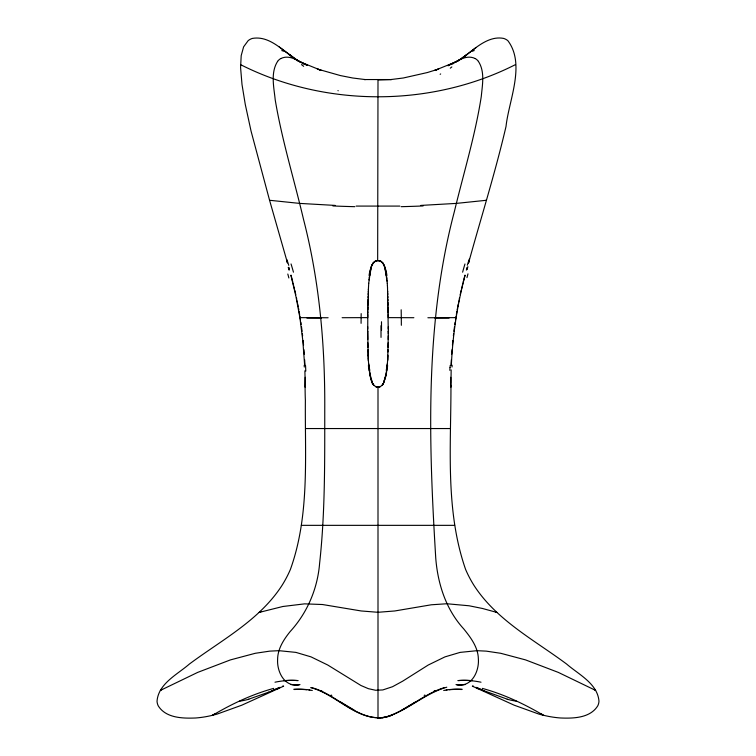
<?xml version="1.0" encoding="UTF-8"?>
<svg xmlns="http://www.w3.org/2000/svg" width="756" height="756" viewBox="0 0 756 756"><rect width="100%" height="100%" fill="white"/><g stroke="black" fill="none" stroke-linecap="round" stroke-linejoin="round"><path stroke-width="1.13" d="M388.3 328.992L388.3 326.696M388.282 331.638L387.526 287.79M450.954 386.401C451.001 447.476 445.218 510.858 465.601 569.429A114.222 114.222 0 0 0 474.125 585.616C496.664 620.355 534.331 639.992 566.688 664.099C578.538 674.409 597.646 683.632 598.969 701.218A12.304 12.304 0 0 1 597.76 705.839C590.124 718.2 573.124 718.54 560.168 717.964A104.432 104.432 0 0 1 543.384 715.242C524.192 703.94 503.827 694.254 482.281 688.376M388.282 333.576L388.291 331.279M388.282 331.629L388.215 339.453M450.718 377.291L450.737 383.424M466.915 54.574C476.875 46.768 489.538 35.627 503.609 38.414A12.531 12.531 0 0 1 507.843 40.654C525.798 64.373 508.788 100.406 506.019 126.469C495.322 172.349 481.137 217.293 468.644 262.682M367.775 314.553L367.747 317.624L342.128 317.709M388.263 335.872L387.819 355.802M367.813 311.831L367.718 331.638M367.794 313.022L368.474 287.838M367.841 309.96L367.898 306.898M388.168 342.78L388.074 347.382M367.926 305.367L368.068 299.272M387.951 351.965L388.017 349.669M368.115 297.751L368.163 296.239M368.21 294.717L368.257 293.205M451.152 369.901L450.945 386.212M368.295 292.175L368.333 291.117M387.752 357.446L387.837 355.14M387.771 357.068L387.809 356.048M368.38 290.039L368.427 288.943M387.771 356.964L387.592 360.962M387.733 357.89L387.289 365.375M368.474 287.79L368.72 283.311M387.63 360.073L387.705 358.552M451.039 365.375L451.341 359.752M451.341 365.375C452.721 334.984 457.229 304.744 465.072 275.345M368.72 283.339L370.856 268.096M387.45 363.201L385.966 375.43L383.424 383.424A7.314 7.276 -27.3 0 1 382.224 385.22L380.136 386.703A5.368 5.358 0.1 0 1 375.836 386.694L373.785 385.21A7.314 7.276 28.7 0 1 372.566 383.424L369.486 372.273M451.701 354.243L452.05 349.688M387.355 364.675L386.779 370.383M368.966 279.994L369.06 278.907M452.447 345.105L452.891 340.502M369.164 277.83L369.278 276.781M453.383 335.891L453.647 333.594M214.647 713.976L212.653 715.252A104.432 104.432 0 0 1 195.832 717.983C182.876 718.512 165.876 718.209 158.24 705.839A12.304 12.304 0 0 1 157.031 701.218C158.354 683.632 177.452 674.418 189.312 664.099C221.669 639.992 259.336 620.355 281.875 585.616A114.222 114.222 0 0 0 290.399 569.429C309.818 515.422 304.857 456.7 305.377 400.245C304.904 390.436 305.226 380.618 304.876 370.809M369.486 275.004L369.4 275.751L369.467 275.193M386.836 369.901L386.467 372.642M453.921 331.289L454.507 326.705M454.828 324.428L455.15 322.15M455.49 319.882L456.095 316.102M386.514 372.273L383.424 383.424A7.333 7.324 -79.6 0 1 382.215 385.22L381.912 385.513M456.35 314.562L456.879 311.5M457.153 309.969L457.427 308.439M457.72 306.908L458.306 303.855M386.203 374.173L385.258 378.416M458.608 302.334L458.92 300.803M459.232 299.281L459.553 297.76M460.215 294.727L460.555 293.205M460.791 292.156L461.283 290.002M370.345 270.109L371.092 267.369M461.538 288.905L462.067 286.685M462.332 285.56L462.88 283.311M463.163 282.196L464.968 275.184M370.62 268.985L370.771 268.437M466.735 269.221L467.189 267.615M466.367 270.09L467 267.879M469.296 260.574L468.455 263.079M370.856 268.096C371.829 264.505 374.352 260.073 378.68 260.574A5.32 5.018 -1.8 0 1 381.308 261.548L383.018 263.343L385.144 268.096M305.055 387.148L305.282 377.291M372.982 263.353L374.702 261.567A5.33 5.037 1.8 0 1 377.32 260.546L380.325 261.047L382.961 263.353A17.804 16.963 -6.9 0 1 385.002 267.917M277.613 61.368C270.365 72.737 273.965 87.356 275.212 99.839C281.988 140.285 294.169 179.55 303.534 219.429C319.438 281.081 325.042 344.821 324.759 408.353C324.683 459.988 325.278 511.821 319.627 563.211C317.605 588.678 307.323 612.823 290.106 631.629C283.661 639.633 277.594 648.998 277.603 659.638C276.97 670.789 283.424 685.465 296.361 685.059M373.53 262.634L374.711 261.557A5.358 4.999 0.1 0 1 377.66 260.565L378 79.956L391.476 79.55L364.524 79.55L365.271 79.578L352.683 77.991L340.408 75.572L317.369 69.042L321.309 70.44L302.419 62.786M460.555 59.384L476.053 47.533M456.643 61.68L463.22 57.191M461.793 58.448L466.849 54.593L466.263 55.075M459.175 60.357L458.514 60.858M463.579 56.974L464.486 56.303M464.628 56.303L466.121 55.179M463.778 56.785L463.126 57.248M240.616 64.666C325.052 107.409 430.807 107.569 515.441 64.629M212.956 715.044L212.672 715.223A125.666 125.657 -32.9 0 0 217.066 714.108L241.769 705.206L283.651 686.164M453.298 63.296C459.544 59.318 467.822 54.819 475.184 58.552M456.246 61.926L455.462 62.436M213.126 714.968C232.149 703.732 252.372 694.225 273.719 688.376M161.916 689.425L160.366 690.408L197.666 672.405L230.419 659.903L255.282 653.288L269.769 651.133L278.973 650.68L295.908 652.39L311.028 656.879L327.745 665.015L360.971 685.512L368.361 688.669L375.6 690.266L382.81 689.935L392.544 686.713L402.683 681.165L428.255 665.015L444.972 656.879L460.092 652.39L477.027 650.68L486.231 651.133L500.718 653.288L525.581 659.903L558.334 672.405L595.633 690.408L594.084 689.425M444.396 687.629C422.207 694.254 405.31 712.454 382.687 717.765M416.027 701.634L401.909 710.054M276.507 688.848L279.588 687.497M424.21 695.397L424.853 695.048M280.816 58.552C288.178 54.819 296.456 59.318 302.702 63.296M455.688 61.794L447.949 65.753L461.812 58.76M279.295 687.677L280.003 687.317M278.945 687.828L268.087 692.458M453.581 62.786L434.691 70.44L438.631 69.042L427.414 72.529L403.317 77.991L390.729 79.578M282.621 686.212L283.113 685.957M276.034 689.056L275.023 689.491M273.389 690.19L273.955 689.944M310.603 687.629C337.242 694.121 358.627 724.135 388.14 716.537C408.864 709.251 425.477 693.271 446.777 687.204M434.209 690.823L434.908 690.53M271.64 690.927L272.236 690.672M268.56 692.203L248.752 699.168M392.043 715.185C361.708 726.988 338.896 694.509 311.604 687.629M260.848 611.85L259.166 612.417L282.81 606.501L304.621 603.855L322.519 604.526L361.179 610.961L378 612.294L394.821 610.961L431.289 604.791L446.853 603.751L469.07 605.773L482.536 608.495L496.834 612.417L495.756 612.039M465.252 684.539L460.376 685.059M486.401 200.283L485.683 200.387M486.316 200.293L456.397 203.392L420.771 205.424M378 718.134L383.141 717.709M399.829 206.086L356.17 206.086M455.339 317.643L456.114 317.633M455.66 317.643L427.887 317.756M295.624 685.059L290.748 684.539M301.351 525.344L454.649 525.344M328.113 317.756L299.886 317.633L295.898 296.239L290.928 275.345M305.651 428.548L450.349 428.548M413.872 317.709L388.253 317.624L388.225 314.553M459.639 685.059C472.878 685.427 479.247 670.232 478.368 658.882C478.113 647.287 470.742 637.563 463.759 628.916C446.002 609.601 437.752 583.849 435.74 558.041C428.746 442.591 424.579 324.371 454.384 211.519C463.589 173.228 475.24 135.428 481.288 96.437C482.328 85.012 485.125 71.659 478.387 61.368M335.229 205.424L299.603 203.392L269.571 200.274L251.049 131.053L245.275 104.441L242.005 84.492L240.578 67.567L241.202 55.604L243.612 46.844L248.157 40.654A12.531 12.531 0 0 1 252.391 38.414C267.728 35.73 279.975 47.704 291.372 56.303M507.248 699.168L483.764 690.672M484.227 690.927L475.996 687.317M321.092 690.53L321.791 690.823M482.044 689.944L482.611 690.19M479.965 689.056L480.977 689.491M472.793 685.957L473.473 686.212M479.493 688.848L476.412 687.497M472.349 686.164L514.231 705.206L538.933 714.108A125.666 125.657 32.9 0 0 543.384 715.27L541.353 713.976M294.188 58.76L307.059 65.262M300.312 61.794L307.087 65.262M331.147 695.048L331.79 695.397M354.091 710.054L339.973 701.634M300.538 62.436L299.754 61.926M299.357 61.68L279.285 47.014M289.104 54.555L292.421 56.974M291.485 56.388L295.445 59.384M297.486 60.858L296.825 60.357M292.298 56.813L292.846 57.248M293.536 57.806L294.301 58.439M382.47 262.644L381.289 261.557A5.368 5.027 -0.1 0 0 378.34 260.565M372.434 383.122L372.576 383.424A7.333 7.324 81.3 0 0 373.785 385.21A7.314 7.248 34.6 0 1 372.585 383.415A7.333 7.305 69.5 0 0 373.795 385.21M372.349 382.933L370.393 377.055L369.164 369.901M450.945 387.148L450.793 385.21M269.571 200.274L287.393 262.615M384.908 267.369L385.654 270.1M287.431 262.927L286.704 260.593M288.839 267.35L289.312 268.966M288.962 268.144L289.416 269.769M385.144 268.096L387.28 283.311M385.229 268.437L385.38 268.994M291.032 275.184L292.837 282.196M293.12 283.311L293.668 285.56M293.933 286.685L294.462 288.905M294.717 290.002L295.209 292.156M295.445 293.205L295.785 294.727M370.232 376.356L368.55 363.201M296.446 297.76L296.768 299.281M297.08 300.803L297.391 302.334M297.694 303.855L298.28 306.908M298.573 308.439L298.847 309.969M299.121 311.5L299.65 314.562M299.905 316.102L300.51 319.882M299.886 317.633L302.806 340.502L304.659 365.375M300.85 322.15L301.171 324.428M301.493 326.705L302.079 331.289M369.221 370.383L368.644 364.675M302.353 333.594L302.617 335.891M386.722 276.781L386.94 278.907M303.109 340.502L303.553 345.105M387.034 279.994L387.129 281.1M303.95 349.688L304.299 354.243M368.711 365.375L368.352 359.752M387.28 283.339L387.412 285.588M304.659 359.752L304.961 365.375M387.412 285.551L387.526 287.838M368.408 360.962L368.191 356.048M368.295 358.552L368.37 360.073M368.266 357.89L368.314 358.816M387.667 291.117L387.705 292.175M368.163 355.14L368.248 357.446M368.172 355.622L367.983 349.669M387.743 293.205L387.79 294.717M368.181 355.802L367.709 331.279M387.837 296.239L387.885 297.751M387.932 299.272L387.97 300.793M388.008 302.315L388.074 305.367M367.926 347.382L367.832 342.78M388.102 306.898L388.206 313.022M367.785 339.453L367.718 331.629M367.7 326.696L367.7 328.992M378 387.148L378 718.191M470.629 51.663A77.282 7.314 -28.6 0 1 474.22 50.605M458.599 680.561A129.531 83.973 54.4 0 1 472.15 680.665M443.696 690.502A130.419 76.356 46.2 0 1 462.218 689.274M460.347 685.238A52.627 39.926 -77.8 0 1 456.577 684.596M281.78 50.605A77.282 7.314 28.6 0 1 285.371 51.663M423.114 205.944A116.074 11.075 -0.2 0 1 401.143 206.671M401.171 309.771A316.707 102.769 -87 0 1 401.351 325.297M475.193 58.524A12.729 10.3 87.5 0 1 478.406 61.34M452.598 64.014A105.018 85.116 69.5 0 1 453.392 63.466M459.61 685.22A50.246 37.961 -78.8 0 1 456 684.577M446.201 690.143A131.355 76.451 45.7 0 1 446.976 690.03M449.338 689.746A131.355 76.451 45.7 0 1 461.614 689.51M457.834 680.608A128.974 83.066 53.6 0 1 481.014 682.205M449.092 318.049A92.326 0.737 0.5 0 1 434.747 318.068M381.496 321.744A321.64 81.355 -87.9 0 1 381.515 330.136M302.608 63.466A105.018 85.116 -69.5 0 1 303.402 64.014M299.423 684.596A52.627 39.926 77.8 0 1 295.653 685.238M293.782 689.274A130.419 76.356 -46.2 0 1 312.304 690.502M283.85 680.665A129.531 83.973 -54.4 0 1 297.401 680.561M516.499 701.218A80.429 77.821 -24.4 0 1 507.229 699.243M354.857 206.671A116.074 11.075 0.2 0 1 332.886 205.944M381.033 337.384A316.707 76.743 87.9 0 1 381.005 325.694M277.594 61.34A12.729 10.3 -87.5 0 1 280.807 58.524M300 684.577A50.246 37.961 78.8 0 1 296.39 685.22M294.386 689.51A131.355 76.451 -45.7 0 1 306.662 689.746M309.024 690.03A131.355 76.451 -45.7 0 1 309.799 690.143M274.986 682.205A128.974 83.066 -53.6 0 1 298.166 680.608M321.253 318.068A92.326 0.737 -0.5 0 1 306.908 318.049M361.084 323.341A321.64 94.594 87.4 0 1 361.17 313.617M248.771 699.243A80.429 77.821 24.4 0 1 239.501 701.218M380.523 386.514A5.405 5.405 0 0 1 375.439 386.514M385.929 270.034A62.446 59.639 -23.9 0 1 386.864 275.137M370.998 267.917A17.936 17.029 6.6 0 1 372.982 263.353M369.136 275.137A62.88 59.875 23.2 0 1 370.071 270.043M385.021 269.089A58.637 55.15 -39.8 0 1 385.985 275.279M382.602 262.549A15.8 15.063 -17.3 0 1 384.832 267.388M370.005 275.269A58.231 54.933 40.7 0 1 370.979 269.079M371.168 267.388A15.687 14.997 17.9 0 1 373.407 262.549M369.58 369.854A101.124 94.925 77.4 0 1 369.287 367.18M368.578 367.236A119.731 112.861 77.2 0 1 368.418 365.384M386.883 365.346A106.284 99.679 -77.5 0 1 386.335 370.761M386.703 367.18A100.945 94.481 -77.3 0 1 386.42 369.854M387.601 365.384A119.41 112.219 -77.1 0 1 387.441 367.236M369.712 370.752A106.048 99.121 77.4 0 1 369.155 365.346M462.615 272.179A58.817 11.614 -76.7 0 1 464.968 263.967M467.331 265.233A16.046 1.304 -75.5 0 1 469.344 259.072M291.041 263.948A57.314 11.756 76.5 0 1 293.451 272.179M286.836 259.591A15.413 1.389 75.3 0 1 288.764 265.365M467.01 269.58A16.991 0.661 -74 0 1 467.87 266.651M466.953 277.65A61.482 7.21 -75.7 0 1 467.983 273.852M288.225 267.378A17.142 0.482 74.2 0 1 289 270.062M287.819 274.041A60.877 6.322 75.8 0 1 288.868 277.991M305.547 365.545A107.409 32.442 85.8 0 1 305.774 371.13M449.848 370.355A102.06 30.996 -85.8 0 1 449.952 367.548M452.031 367.019A121.196 35.145 -85.9 0 1 452.116 365.214M450.103 367.407A106.284 35.485 -85.7 0 1 450.179 365.517M450.727 385.919A7.324 0.605 -88.7 0 1 450.633 384.039M304.205 365.243A119.835 38.594 85.8 0 1 304.29 367.047M385.116 378.378A29.966 29.541 -45.4 0 1 383.311 383.368M466.348 54.526A78.993 1.361 -40 0 1 466.546 54.498M440.134 74.296A79.881 2.637 -33.8 0 1 440.672 73.956M450.283 68.182A77.877 1.21 -39.7 0 1 451.833 66.934M338.206 90.777A79.881 1.058 39.5 0 1 337.96 90.578M301.521 64.61A78.993 1.068 39.4 0 1 303.657 66.311M289.888 54.772A77.877 1.616 40.3 0 1 290.257 54.98M372.453 383.481A29.966 29.786 29.6 0 1 370.667 378.435M277.783 688.725L278.747 687.941L277.783 688.725M477.083 687.847L478.227 688.744L477.149 687.884M386.599 275.732L386.533 275.193L386.599 275.732M382.205 385.21A7.333 7.305 -70.4 0 0 383.415 383.415A7.314 7.248 -36 0 1 382.205 385.201"/></g></svg>
